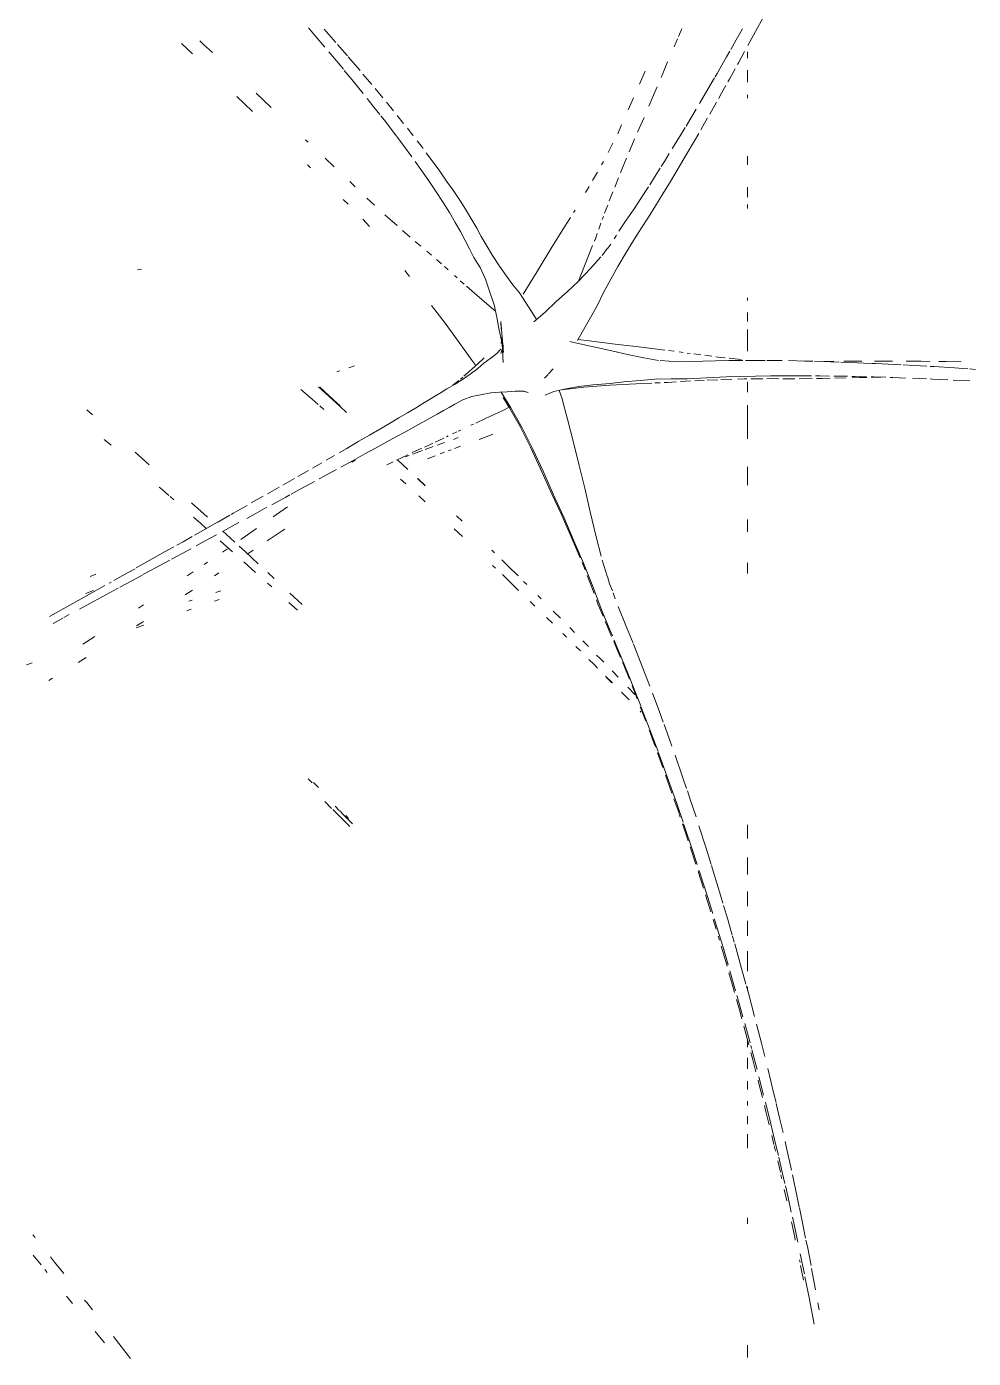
# Model space of a CAD drawing. Header units: millimetres. Extents: x -67152 to -48359, y -6192 to 21191.
# Drawn here: x -61787.5 to -61562.4, y 740.4 to 1057 of the extents above; entities that cross this region are included whole.
import ezdxf

# ---------------------------------------------------------------- set-up
doc = ezdxf.new("R2010")
doc.units = ezdxf.units.MM
doc.layers.add('G-IMPT', color=8, linetype='Continuous', lineweight=9)
doc.layers.add('I-FURN', color=30, linetype='Continuous', lineweight=9)

# ---------------------------------------------------------------- blocks, each defined once
blk = doc.blocks.new('LR2371_Conjunto_Estar_Externo_932 - RM-palem_elek_dwg-V24-Nivel 1 Oficinas')
at = {"layer": 'G-IMPT'}
for p, q in [((-207.1, 995.2), (-220.5, 1012.3)), ((-200.7, 987.1), (-207.1, 995.2)), ((-190.4, 994.6), (-179.7, 981.3)), ((-1008.1, 973.1), (-1002.6, 944.6)), ((-1012.4, 948.4), (-1013.8, 956.3)), ((-169.9, 948.1), (-176.5, 956.5)), ((-997.4, 918.4), (-1002.5, 944)), ((-167.5, 945.1), (-169.9, 948.1)), ((-153.4, 949), (-146.6, 940.6)), ((-1005.8, 912.9), (-1009.7, 933.5)), ((-992.4, 905.5), (-995.7, 922.3)), ((-1005.1, 908.9), (-1005.8, 912.9)), ((-996.7, 914.8), (-992, 891.9)), ((-132.9, 901.4), (-143.4, 914.6)), ((-121.7, 910), (-124.5, 913.4)), ((-1000.2, 883.6), (-1004.4, 905.3)), ((-991.7, 901.9), (-991, 898.9)), ((-128.1, 895.5), (-132.9, 901.4)), ((-117.3, 904.6), (-108.2, 893.4)), ((-998.6, 876), (-1000.2, 883.6)), ((-984.4, 856.2), (-989.1, 878.4)), ((-986.3, 876.1), (-985.6, 872.6)), ((-994.3, 854.2), (-998.2, 873.8)), ((-981.8, 855), (-985.6, 872.6)), ((-107.7, 869.8), (-110.4, 873.1)), ((-991.1, 839), (-994.3, 854.2)), ((-984.4, 856.2), (-983, 849.8)), ((-988.2, 824.8), (-990.9, 837.9)), ((-981.6, 843.7), (-977.9, 826.9)), ((-976.5, 830.8), (-973.6, 817.6)), ((-983, 800.7), (-988.2, 824.8)), ((-974.9, 813.6), (-977.9, 826.9)), ((-971.3, 797.6), (-974.3, 810.7)), ((-969.7, 800.7), (-970.8, 805.4)), ((-975.4, 766.1), (-981.9, 795.4)), ((-971.3, 797.6), (-967.2, 780.5)), ((-966.1, 784.7), (-969.1, 797.8)), ((-966.8, 778.7), (-964.4, 768.3)), ((-957.3, 739), (-964.4, 768.3)), ((-963.4, 773.4), (-962.1, 767.6)), ((-974.6, 762.6), (-975.4, 766.1)), ((-968.6, 736.7), (-972.2, 752.2)), ((-961.6, 765.9), (-959.2, 755.5)), ((-964.4, 718.7), (-968.6, 736.7)), ((-957.3, 739), (-951.8, 717.2)), ((-952.1, 726.3), (-956.2, 743.4)), ((-952.1, 726.3), (-950.7, 720.8)), ((-961.7, 707.5), (-964.1, 717.4)), ((-954.6, 678.3), (-961.7, 707.5)), ((-944.4, 687.9), (-949.8, 709.2)), ((-948.5, 711.7), (-944.8, 697.2)), ((-943.5, 691.9), (-944.8, 697.2)), ((-942.2, 679.5), (-936.2, 656.7)), ((-937.4, 668.2), (-940.9, 682.2)), ((-947.3, 649.2), (-951.2, 664.5)), ((-937.4, 668.2), (-935.1, 659.8)), ((-941.6, 627.1), (-947.3, 649.2)), ((-935.9, 655.4), (-934.9, 651.8)), ((-928.1, 626.6), (-934.1, 648.9)), ((-932.8, 651.1), (-929.7, 639.4)), ((-927, 629.4), (-929.7, 639.4)), ((-932.2, 591.5), (-939.3, 618.2)), ((-926, 618.9), (-919.6, 596.3)), ((-921.9, 610.7), (-924.7, 620.9)), ((-921.9, 610.7), (-918.5, 598.7)), ((-929.9, 583), (-932.2, 591.5)), ((-919.5, 595.9), (-919.1, 594.2)), ((-911, 565.9), (-917.5, 588.9)), ((-916.3, 590.6), (-913.9, 582.2)), ((-924.4, 562.9), (-929.4, 581.1)), ((-909.8, 567.9), (-913.9, 582.2)), ((-916.5, 534.5), (-924.4, 562.9)), ((-908.9, 559), (-902.6, 537.4)), ((-905.8, 553.9), (-907.7, 560.4)), ((-905.8, 553.9), (-900.9, 537.3)), ((-894.1, 509.3), (-902.6, 537.4)), ((-913.9, 525.8), (-916, 532.8)), ((-908.4, 506.4), (-913.6, 524.5)), ((-898.9, 530.3), (-897.5, 525.8)), ((-891.7, 506.7), (-895, 517.6)), ((-894.1, 509.3), (-893, 505.9)), ((-903.7, 490.5), (-908.4, 506.4)), ((-891.1, 499.6), (-885.5, 481.4)), ((-889.1, 497.9), (-883, 478.2)), ((-900.1, 478.4), (-902.9, 487.8)), ((-891.7, 450.8), (-900.1, 478.4)), ((-876.7, 453.8), (-885.5, 481.4)), ((-874.4, 451.1), (-880.5, 470.3)), ((-889.7, 444.4), (-891.7, 450.8)), ((-876.7, 453.8), (-875.3, 449.7)), ((-883.1, 423.4), (-889.3, 443.3)), ((-873.2, 443.1), (-867.8, 426.5)), ((-871.8, 443), (-865.3, 423)), ((-875.3, 398.7), (-883.1, 423.4)), ((-858.8, 399.5), (-867.8, 426.5)), ((-856.3, 396.2), (-863, 416)), ((-858.8, 399.5), (-857.6, 396.2)), ((-473, 399.5), (-462.6, 389.1)), ((-874.4, 396.2), (-874.5, 396.3)), ((-865.7, 369.6), (-871.9, 388.4)), ((-857, 394.3), (-849.6, 372.8)), ((-853.8, 388.8), (-852.5, 384.9)), ((-852.3, 384.2), (-846.5, 367.6)), ((-465.8, 385.9), (-476.1, 396.4)), ((-468.3, 386.9), (-471.6, 390.3)), ((-461.5, 381.4), (-465.8, 385.9)), ((-453.4, 379.9), (-462.6, 389.1)), ((-861.9, 358.2), (-865.7, 369.6)), ((-840.3, 346.5), (-849.6, 372.8)), ((-456.2, 376), (-460.9, 380.8)), ((-452.1, 378.6), (-444.2, 370.7)), ((-856.8, 343.2), (-861, 355.6)), ((-836.9, 340.3), (-844.2, 360.9)), ((-431.1, 348.7), (-436.9, 354.6)), ((-847.8, 317.1), (-856.8, 343.2)), ((-840.3, 346.5), (-831, 320.6)), ((-425.2, 344.5), (-429.7, 349)), ((-833.7, 331.4), (-827.6, 314.5)), ((-828.4, 313.7), (-831, 320.6)), ((-821.5, 295), (-828.1, 312.9)), ((-824, 304.7), (-825.1, 307.7)), ((-838.7, 291.5), (-844.1, 306.8)), ((-817.9, 288.2), (-823.7, 304)), ((-821.5, 295), (-818.6, 287.5)), ((-835.2, 281.9), (-838.7, 291.5)), ((-829.5, 266.2), (-834.1, 279)), ((-818.3, 286.7), (-811.9, 269.8)), ((-814, 278.2), (-807.7, 261.6)), ((-821.8, 245.6), (-829.5, 266.2)), ((-808.5, 261.1), (-811.9, 269.8)), ((-808.5, 267.5), (-807.6, 266.6)), ((-802.3, 245.1), (-808.2, 260.3)), ((-798.2, 237.3), (-804, 252.3)), ((-793.4, 238.9), (-801.4, 247.2)), ((-786.2, 244.8), (-794.7, 253.4)), ((-810.8, 217.1), (-818.7, 237.6)), ((-802.3, 245.1), (-792.5, 220.8)), ((-775.6, 234), (-767.6, 226)), ((-768.9, 227.8), (-774.8, 233.8)), ((-130.4, 228.6), (-126.1, 231.3)), ((-801.4, 193.2), (-810.8, 217.1)), ((-795.1, 229.7), (-788.6, 213.5)), ((-782.7, 197), (-792.5, 220.8)), ((-775.2, 220.1), (-782.3, 227.4)), ((-758.4, 216.8), (-754.5, 212.9)), ((-787.3, 210.5), (-788.6, 213.5)), ((-778.9, 190.1), (-785, 204.8)), ((-761.5, 206), (-765.6, 210.2)), ((-757.4, 201.8), (-761.5, 206)), ((-748.4, 206.8), (-754.5, 212.9)), ((-169.1, 204.7), (-160, 210.4)), ((-100.7, 213), (-107.1, 210.9)), ((-799.8, 189.3), (-801.4, 193.2)), ((-791.9, 169.7), (-799.3, 188)), ((-782.7, 197), (-777.6, 184.8)), ((-778.9, 190.1), (-777.1, 185.9)), ((-741.4, 185.4), (-747.9, 192)), ((-733.6, 192.1), (-738.7, 197.1)), ((-165.5, 189.2), (-173.7, 184)), ((-782.3, 146), (-791.9, 169.7)), ((-775.5, 179.8), (-772.9, 173.6)), ((-774.7, 180.4), (-769.2, 167.3)), ((-762.9, 149.7), (-772.9, 173.6)), ((-726.4, 170.2), (-731.9, 175.7)), ((-722.5, 181.1), (-718.5, 177.1)), ((-235.7, 167.5), (-227, 170.5)), ((-179.1, 180.5), (-173.7, 184)), ((-767.4, 163.1), (-769.2, 167.3)), ((-759.3, 143.9), (-764.8, 156.9)), ((-707.5, 151.2), (-715.6, 159.2)), ((-699.7, 158.6), (-706.4, 165.2)), ((-235.5, 163), (-227.2, 168.3)), ((-127, 157.6), (-150.4, 144.5)), ((-149.7, 155.3), (-143.4, 158.7)), ((-142.4, 159.2), (-131.2, 165.3)), ((-762.9, 149.7), (-758.2, 137)), ((-759.3, 143.9), (-757.2, 138.1)), ((-686.3, 145.6), (-680.7, 140.1)), ((-404.1, 130.4), (-418.2, 143.6)), ((-412.6, 150.3), (-402.7, 141.3)), ((-322.5, 138), (-317.1, 139.9)), ((-287.5, 139.9), (-291.4, 138.6)), ((-290.3, 149), (-285.2, 150.7)), ((-235.5, 143.9), (-229.6, 147.7)), ((-183.6, 137), (-177.8, 140.1)), ((-177.8, 140.1), (-161.5, 148.9)), ((-173.3, 131.7), (-150.4, 144.5)), ((-776.3, 130.1), (-778.9, 137)), ((-772.3, 119.7), (-775.5, 128)), ((-758.2, 137), (-753, 123)), ((-754.5, 130.9), (-749.5, 117.7)), ((-742.4, 95.8), (-753, 123)), ((-689.8, 133.4), (-693.3, 137)), ((-648.8, 109.2), (-667.5, 127.3)), ((-378, 118.9), (-383, 123.4)), ((-318.7, 129.8), (-324.3, 128)), ((-291.7, 127.1), (-283.4, 132.4)), ((-222.6, 115.8), (-207.9, 123.8)), ((-206.2, 124.7), (-200.4, 127.8)), ((-200.4, 127.8), (-183.6, 136.9)), ((-173.3, 131.7), (-190.9, 121.8)), ((-168.9, 131.1), (-177.7, 127.4)), ((-769.8, 111.5), (-772.3, 119.7)), ((-763.8, 92.4), (-769.6, 110.9)), ((-746.6, 110.2), (-749.5, 117.7)), ((-673.3, 117), (-677, 120.6)), ((-655.6, 99.5), (-666.8, 110.6)), ((-378.6, 106.8), (-385.9, 113.5)), ((-322.3, 107.1), (-317.3, 110.4)), ((-285.6, 110.7), (-292.4, 106.1)), ((-244.3, 104), (-234.7, 109.2)), ((-233.8, 109.7), (-222.6, 115.8)), ((-217.8, 106.7), (-201.1, 116.1)), ((-197.9, 117.9), (-195.8, 119.1)), ((-174, 111.4), (-180.6, 108.8)), ((-740.7, 95.1), (-744.1, 103.6)), ((-742.4, 95.8), (-731.3, 70.2)), ((-648.2, 92.2), (-655.6, 99.5)), ((-640.9, 101.7), (-637.6, 98.5)), ((-352.8, 82.9), (-367.6, 96.6)), ((-364.5, 106.7), (-350.8, 94.5)), ((-308.9, 95), (-305.4, 97.4)), ((-265.6, 92.5), (-244.3, 104)), ((-260.4, 82.7), (-239.3, 94.6)), ((-227, 101.5), (-239.3, 94.6)), ((-217.8, 106.7), (-225.7, 102.3)), ((-756.7, 65.5), (-762.6, 88)), ((-738.6, 89.7), (-728.1, 65.8)), ((-636.8, 81.1), (-639.7, 83.9)), ((-361.8, 81), (-355.4, 85.3)), ((-345.6, 76.3), (-352.8, 82.9)), ((-323.7, 70.2), (-338, 83)), ((-326.2, 83.3), (-332, 79.3)), ((-289.8, 79.3), (-286.3, 81.2)), ((-286.3, 81.2), (-267.6, 91.4)), ((-260.4, 82.7), (-270.3, 77.1)), ((-750.1, 36.7), (-756.7, 65.5)), ((-719.5, 43.1), (-731.3, 70.2)), ((-716.5, 39.2), (-728.1, 65.8)), ((-602.7, 65.3), (-593.3, 56.5)), ((-394.1, 59.3), (-377.8, 70.3)), ((-365.7, 56.1), (-347.4, 68.8)), ((-330.7, 62.7), (-340.4, 71.6)), ((-326.8, 59.2), (-330.7, 62.7)), ((-319.5, 63.2), (-306.5, 70.3)), ((-306.5, 70.3), (-295.9, 76)), ((-300.9, 59.8), (-294.2, 63.7)), ((-291.3, 65.3), (-280.9, 71.2)), ((-273.6, 75.3), (-280.9, 71.2)), ((-596, 41.5), (-602.3, 47.6)), ((-398, 56.7), (-394.1, 59.3)), ((-345.3, 49.2), (-326.2, 59.6)), ((-334.7, 40.7), (-320.9, 48.6)), ((-300.9, 59.8), (-320.4, 48.8)), ((-307.7, 56), (-301.4, 50.4)), ((-292.9, 42.9), (-301.4, 50.4)), ((-743.8, 9.7), (-750.1, 36.7)), ((-719.5, 43.1), (-709.3, 20.6)), ((-716.5, 39.2), (-706.3, 17.1)), ((-401.2, 31.2), (-384.9, 42.7)), ((-377.6, 31.6), (-363.9, 39.1)), ((-363.9, 39.1), (-354.2, 44.3)), ((-340.2, 37.6), (-354.6, 29.4)), ((-339.4, 38.1), (-336.4, 39.8)), ((-308.7, 42.6), (-308.9, 42.9)), ((-290.6, 26.3), (-308.7, 42.6)), ((-695.7, -9.9), (-709.3, 20.6)), ((-692.9, -12.8), (-706.3, 17.1)), ((-560, 25.3), (-552.5, 18.4)), ((-416, 10.7), (-405.4, 16.5)), ((-403.9, 17.3), (-399.2, 19.8)), ((-399.2, 19.8), (-383.2, 28.6)), ((-378, 16.1), (-391.5, 8.4)), ((-373.3, 18.8), (-359.5, 26.6)), ((-270.1, 22.8), (-266, 19.3)), ((-264.7, 18.1), (-256.7, 11.1)), ((-737.3, -16.4), (-743.8, 9.7)), ((-551, -1.5), (-559.9, 6.9)), ((-551.5, -1.5), (-559.3, 5.9)), ((-531.5, -1), (-537.5, 4.4)), ((-432.2, 1.9), (-416, 10.7)), ((-409.2, -1.7), (-395.9, 5.9)), ((-253.4, 8.3), (-256.7, 11.1)), ((-695.7, -9.9), (-683.9, -35.5)), ((-692.9, -12.8), (-681.3, -37.8)), ((-527.9, -23.3), (-539.8, -12.1)), ((-476.8, -22.5), (-462.6, -14.7)), ((-457.6, -12), (-447.7, -6.6)), ((-447.7, -6.6), (-437.8, -1.2)), ((-440.7, -19.7), (-429.9, -13.5)), ((-413.2, -4), (-425.3, -10.9)), ((-730.6, -43.2), (-737.3, -16.4)), ((-582.3, -31.8), (-577, -29.9)), ((-562.5, -24.4), (-571.2, -27.7)), ((-545.3, -29.7), (-556.7, -33.8)), ((-537, -26.6), (-541.3, -28.2)), ((-539.9, -29), (-526.9, -22.8)), ((-522.8, -20.9), (-515.6, -17.5)), ((-503.3, -37), (-490.4, -29.9)), ((-490.4, -29.9), (-476.8, -22.5)), ((-479.5, -23.2), (-475.5, -20.4)), ((-445.9, -22.7), (-455.4, -28.2)), ((-225.7, -31.9), (-242, -17.4)), ((-724, -70.1), (-730.6, -43.2)), ((-671.6, -59.9), (-683.9, -35.5)), ((-669.1, -61.6), (-681.3, -37.8)), ((-600.5, -38.7), (-593.8, -36.2)), ((-589.9, -34.7), (-586.5, -33.4)), ((-573.5, -39.9), (-582.2, -43.1)), ((-581.2, -48.1), (-571.5, -43.6)), ((-559.8, -34.9), (-569.2, -38.4)), ((-568.7, -42.3), (-562.7, -39.4)), ((-562.7, -39.4), (-559.1, -37.8)), ((-556, -36.4), (-545, -31.4)), ((-527, -50), (-515.5, -43.7)), ((-515.5, -43.7), (-503.3, -37)), ((-495.6, -51.5), (-482.8, -44.1)), ((-469.5, -36.3), (-482.8, -44.1)), ((-469.5, -36.3), (-460.7, -31.3)), ((-190, -46.7), (-197.9, -39.9)), ((-671.6, -59.9), (-658.7, -83.2)), ((-637.9, -52.6), (-633.2, -50.9)), ((-622, -46.7), (-633.2, -50.9)), ((-600.9, -57.4), (-598, -56.1)), ((-592.3, -46.7), (-597.7, -48.7)), ((-596.3, -55.3), (-591.4, -52.9)), ((-586.5, -50.6), (-584.4, -49.6)), ((-547.9, -61.5), (-537.8, -55.9)), ((-537.8, -55.9), (-527, -50)), ((-518.9, -65.1), (-507.6, -58.5)), ((-495.6, -51.5), (-507.6, -58.5)), ((-717.4, -94.6), (-724, -70.1)), ((-669.1, -61.6), (-656.4, -84.3)), ((-649.2, -79.9), (-629.2, -70.6)), ((-629.2, -70.6), (-618.1, -65.5)), ((-615.7, -64.4), (-612.5, -62.9)), ((-581, -79.8), (-573.8, -75.8)), ((-573.8, -75.8), (-565.9, -71.4)), ((-565.9, -71.4), (-557.2, -66.7)), ((-557.2, -66.7), (-547.9, -61.5)), ((-539.4, -77.3), (-529.5, -71.4)), ((-518.9, -65.1), (-529.5, -71.4)), ((-170.2, -80.8), (-176.7, -75.1)), ((-658.7, -83.2), (-647.5, -101.2)), ((-649.2, -79.9), (-656.8, -83.7)), ((-656.4, -84.3), (-649.6, -95.1)), ((-603.2, -92.3), (-594.1, -87.1)), ((-594.1, -87.1), (-587.4, -83.4)), ((-587.4, -83.4), (-581, -79.8)), ((-557.1, -87.9), (-564.9, -92.6)), ((-557.1, -87.9), (-548.6, -82.8)), ((-539.4, -77.3), (-548.6, -82.8)), ((-461.9, -84.4), (-469.1, -77.8)), ((-440.6, -103.8), (-461.9, -84.4)), ((-454.3, -92.4), (-461.9, -85.4)), ((-438.3, -85.2), (-443, -81)), ((-429.5, -93), (-436.4, -86.9)), ((-742.8, -106.7), (-772.5, -109.1)), ((-742.8, -106.7), (-716.8, -103.8)), ((-721.8, -105), (-736.7, -107.6)), ((-721.8, -105), (-708.2, -101.7)), ((-717.4, -94.6), (-714.4, -103.2)), ((-708.2, -101.7), (-698, -97.8)), ((-678.4, -100.8), (-671.9, -102.6)), ((-678.4, -100.8), (-672.4, -102.1)), ((-672.4, -102.1), (-663.5, -102.1)), ((-663.5, -102.1), (-654.3, -101.5)), ((-654.3, -101.5), (-645.5, -101.1)), ((-645.5, -101.1), (-635.5, -100.4)), ((-635.5, -100.4), (-623.6, -98.2)), ((-623.6, -98.2), (-613.6, -96.2)), ((-613.6, -96.2), (-603.2, -92.3)), ((-584.8, -105), (-594.4, -110.4)), ((-584.8, -105), (-578.1, -100.8)), ((-571.9, -96.9), (-578.1, -100.8)), ((-571.9, -96.9), (-564.9, -92.6)), ((-438.6, -106.7), (-454.3, -92.4)), ((-436.9, -107.1), (-440.6, -103.8)), ((-429.5, -93), (-416.6, -104.3)), ((-1168, -115), (-1187.4, -114)), ((-1162.1, -115.3), (-1144.2, -116.1)), ((-1141.6, -116.3), (-1144.2, -116.1)), ((-1121.2, -117.1), (-1137.4, -116.4)), ((-1113.3, -117.4), (-1098.7, -117.9)), ((-1095.5, -118), (-1098.7, -117.9)), ((-1076.7, -118.6), (-1090.4, -118.2)), ((-1085.1, -118.4), (-1073.5, -118.2)), ((-1076.7, -118.6), (-1073.5, -118.7)), ((-1059.8, -118), (-1068.5, -118.1)), ((-1068.3, -118.9), (-1055.4, -119.2)), ((-1051.7, -117.8), (-1059.2, -118)), ((-1051.5, -119.3), (-1055.4, -119.2)), ((-1034.6, -119.6), (-1046.5, -119.4)), ((-1044.6, -117.7), (-1031.9, -117.4)), ((-1034.6, -119.6), (-1030.5, -119.7)), ((-1026.5, -117.3), (-1017.1, -117)), ((-1025.7, -119.7), (-1014.5, -119.9)), ((-1010.7, -116.9), (-1017.1, -117)), ((-1009.5, -119.9), (-1014.5, -119.9)), ((-990.7, -116.5), (-1005.8, -116.8)), ((-994.9, -120), (-1004.9, -120)), ((-994.9, -120), (-976.1, -120)), ((-985.9, -116.5), (-972.1, -116.6)), ((-957.8, -119.9), (-976.1, -120)), ((-967.2, -116.6), (-958.5, -116.7)), ((-953.4, -116.6), (-958.5, -116.7)), ((-957.8, -119.9), (-940.3, -119.6)), ((-934.9, -116.5), (-948.8, -116.6)), ((-923.4, -119.2), (-940.3, -119.6)), ((-927.2, -116.5), (-930.6, -116.5)), ((-927.2, -116.5), (-919.5, -116.2)), ((-923.4, -119.2), (-907.2, -118.7)), ((-913.2, -115.9), (-900.6, -115.5)), ((-891.8, -118), (-907.2, -118.7)), ((-884.7, -114.8), (-896.9, -115.3)), ((-891.8, -118), (-877, -117.2)), ((-870.5, -114.2), (-881.3, -114.7)), ((-861.7, -116.4), (-877, -117.2)), ((-865.5, -114), (-854, -113.3)), ((-861.7, -116.4), (-843.4, -116.4)), ((-849.2, -113), (-839.1, -112.4)), ((-824.5, -116), (-843.4, -116.4)), ((-835.1, -112.2), (-839.1, -112.4)), ((-824.4, -111.7), (-830.7, -112)), ((-824.5, -116), (-807.5, -114.6)), ((-803, -110.8), (-820.9, -111.6)), ((-788.8, -113), (-807.5, -114.6)), ((-803, -110.8), (-772.5, -109.1)), ((-788.8, -113), (-773, -111.2)), ((-753.1, -109.4), (-773, -111.2)), ((-753.1, -109.4), (-736.7, -107.6)), ((-707.2, -128.1), (-702, -122.3)), ((-701.5, -121.6), (-697.5, -117.1)), ((-620.4, -128.4), (-611.7, -121.8)), ((-604.5, -119.4), (-620.2, -133.3)), ((-604.1, -116.4), (-611.7, -121.8)), ((-604.1, -116.4), (-594.4, -110.4)), ((-603.3, -118.3), (-600.4, -116)), ((-598.8, -114.7), (-591.9, -109)), ((-1187, -127.8), (-1193.7, -127.4)), ((-1169.7, -129), (-1184.9, -128)), ((-1159.9, -136.4), (-1177.2, -136.1)), ((-1146.1, -130.5), (-1169.7, -129)), ((-1151.5, -136.5), (-1159.9, -136.4)), ((-1141.6, -130.7), (-1146.1, -130.5)), ((-1131.1, -136.7), (-1141.6, -136.6)), ((-1123.2, -131.8), (-1137.9, -130.9)), ((-1113.9, -136.9), (-1131.1, -136.7)), ((-1110.4, -132.5), (-1123.2, -131.8)), ((-1100.7, -133), (-1108.2, -132.6)), ((-1078.8, -134.1), (-1100.7, -133)), ((-1077.4, -137), (-1098.1, -136.9)), ((-1073.9, -134.3), (-1078.8, -134.1)), ((-1057.5, -135), (-1073, -134.3)), ((-1046.6, -136.8), (-1062.8, -136.9)), ((-1038.7, -135.7), (-1057.5, -135)), ((-1042, -136.8), (-1046.6, -136.8)), ((-1016.7, -136.5), (-1036.8, -135.8)), ((-1019.1, -136.5), (-1030.5, -136.7)), ((-1008.3, -136.7), (-1016.7, -136.5)), ((-997.2, -137), (-1006.4, -136.7)), ((-978.4, -137.4), (-997.2, -137)), ((-960.2, -137.6), (-971.1, -137.5)), ((-953.6, -137.7), (-960.2, -137.6)), ((-942.7, -137.7), (-951.5, -137.7)), ((-928.8, -137.7), (-942.7, -137.7)), ((-930.3, -138.1), (-937.3, -137.7)), ((-909.8, -137.5), (-925.9, -137.7)), ((-894.4, -137.2), (-909.8, -137.5)), ((-879.7, -136.8), (-894.4, -137.2)), ((-864.7, -136.3), (-879.7, -136.8)), ((-846.8, -136.2), (-864.7, -136.3)), ((-841.3, -136.6), (-846.8, -136.2)), ((-830.7, -137.6), (-840.9, -136.7)), ((-811.6, -140.6), (-828.6, -137.7)), ((-649.8, -135.4), (-648, -164.4)), ((-636, -140.6), (-627.6, -134.5)), ((-620.2, -133.3), (-627.9, -140.8)), ((-620.4, -128.4), (-627.6, -134.5)), ((-613.6, -138.1), (-618.3, -131.7)), ((-613.6, -138.1), (-599, -158.5)), ((-471.8, -129.2), (-478.5, -131.4)), ((-458.1, -124.6), (-461.5, -125.7)), ((-910.2, -140.2), (-924.1, -138.7)), ((-900.2, -141.2), (-905.3, -140.7)), ((-894.8, -141.9), (-900.2, -141.2)), ((-881.9, -143.6), (-890.3, -142.5)), ((-869.3, -145.2), (-877.6, -144.1)), ((-861.7, -146.2), (-865.1, -145.7)), ((-852.4, -147.4), (-857.1, -146.8)), ((-840.3, -149.1), (-846.7, -148.2)), ((-809, -152.9), (-835.8, -149.6)), ((-792.9, -144.5), (-811.6, -140.6)), ((-778.8, -156.4), (-809, -152.9)), ((-776.4, -148.3), (-792.9, -144.5)), ((-761.1, -151.8), (-776.4, -148.3)), ((-745.1, -155.1), (-761.1, -151.8)), ((-650.2, -155), (-647.1, -145.5)), ((-649.9, -146.9), (-647.7, -160.6)), ((-649.9, -146.9), (-647.2, -182.6)), ((-647.2, -150.6), (-642.4, -145.8)), ((-636, -140.6), (-642.4, -145.8)), ((-748.6, -160.3), (-778.8, -156.4)), ((-736.1, -161.7), (-748.6, -160.3)), ((-729.6, -158.8), (-745.1, -155.1)), ((-735.5, -160.5), (-740.7, -170.4)), ((-726.7, -159.5), (-729.6, -158.8)), ((-647.8, -160.6), (-647.4, -157.3)), ((-647.7, -160.6), (-644.8, -174.3)), ((-599, -158.5), (-582.7, -180.6)), ((-748.6, -184.4), (-740.7, -170.4)), ((-685.2, -182), (-698.2, -193.4)), ((-647.5, -173.7), (-647.2, -182.6)), ((-644.8, -174.3), (-642.4, -187.6)), ((-582.7, -180.6), (-567, -201.1)), ((-748.6, -184.4), (-758.3, -201.3)), ((-698.2, -193.4), (-710.9, -205.4)), ((-687.8, -185.7), (-682.4, -194)), ((-676.1, -203.7), (-682.4, -194)), ((-642.4, -187.6), (-639.2, -201.8)), ((-636.2, -198.4), (-640.8, -194.6)), ((-636.2, -198.4), (-616.7, -215.1)), ((-765, -215.3), (-758.3, -201.3)), ((-710.9, -205.4), (-723.3, -216.7)), ((-672.8, -213.9), (-689, -240)), ((-676.1, -203.7), (-668.5, -215.7)), ((-639.2, -201.8), (-634, -217.5)), ((-765, -215.3), (-773.6, -231.5)), ((-736.4, -229.1), (-750.2, -243.6)), ((-743.4, -246.8), (-736.6, -229.1)), ((-723.3, -216.7), (-736.4, -229.1)), ((-660.9, -224.8), (-668.5, -215.7)), ((-660.9, -224.8), (-652.6, -236)), ((-634, -217.5), (-629.5, -231.2)), ((-607.5, -223.3), (-616.7, -215.1)), ((-600.3, -229.5), (-604.9, -225.5)), ((-781.8, -246.1), (-773.6, -231.5)), ((-750.2, -243.6), (-762.4, -256.9)), ((-689, -240), (-704.8, -266.1)), ((-645.6, -246.4), (-652.6, -236)), ((-629.5, -231.2), (-623.1, -244.6)), ((-623.1, -244.6), (-615.9, -256.4)), ((-596.6, -232.8), (-593.7, -235.4)), ((-586.5, -241.9), (-582, -245.9)), ((-541.9, -234.3), (-536.6, -241.4)), ((-228.6, -242), (-233.2, -242.9)), ((-781.8, -246.1), (-791.4, -262.2)), ((-763.7, -258.6), (-770.1, -267)), ((-743.4, -246.8), (-752.7, -270)), ((-645.6, -246.4), (-637.5, -258.5)), ((-630, -270.7), (-637.5, -258.5)), ((-615.9, -256.4), (-610.9, -266.3)), ((-578.8, -248.8), (-572.9, -254.1)), ((-561.7, -263.4), (-567.2, -258.8)), ((-801.1, -277.7), (-791.4, -262.2)), ((-770.3, -267.2), (-773.7, -271.7)), ((-754.8, -275.2), (-756.7, -280)), ((-704.8, -266.1), (-720.4, -291.5)), ((-630, -270.7), (-624.5, -280.5)), ((-610.9, -266.3), (-606, -275.9)), ((-606, -275.9), (-600.6, -286.1)), ((-554.7, -269.2), (-548.3, -274.7)), ((-817.1, -302.9), (-809.2, -290.6)), ((-801.1, -277.7), (-809.2, -290.6)), ((-783.1, -286.8), (-791.5, -299.3)), ((-777.4, -277.7), (-780.1, -282)), ((-762.4, -295.9), (-759.9, -289)), ((-758, -283.8), (-756.7, -280)), ((-720.4, -291.5), (-727.1, -302.3)), ((-619.4, -289.9), (-624.5, -280.5)), ((-619.4, -289.9), (-613.7, -299.8)), ((-600.6, -286.1), (-594.5, -296.8)), ((-542.4, -279.8), (-533.8, -287.3)), ((-817.1, -302.9), (-825.3, -315.9)), ((-791.5, -299.3), (-799.7, -311.4)), ((-765.2, -303.7), (-763.9, -300.1)), ((-607.3, -310.2), (-613.7, -299.8)), ((-594.5, -296.8), (-587.8, -308)), ((-513.5, -305.5), (-527.4, -293)), ((-495.6, -292.1), (-487.9, -300.4)), ((-833.7, -329.6), (-825.3, -315.9)), ((-799.7, -311.4), (-808.2, -324.3)), ((-772, -321.6), (-776, -331.9)), ((-766.6, -307.3), (-770.2, -316.7)), ((-730.7, -308.1), (-732.5, -311)), ((-607.3, -310.2), (-600.4, -321.1)), ((-592.8, -332.6), (-600.4, -321.1)), ((-587.8, -308), (-580.5, -319.7)), ((-580.5, -319.7), (-572.6, -331.9)), ((-501.5, -316.7), (-492.8, -324.7)), ((-471, -317.7), (-465.4, -323.1)), ((-833.7, -329.6), (-842.4, -343.9)), ((-808.2, -324.3), (-817, -337.8)), ((-782.4, -348.1), (-778.2, -337.5)), ((-744.6, -331.2), (-748.8, -338.2)), ((-592.8, -332.6), (-584.6, -344.4)), ((-572.6, -331.9), (-564.1, -344.5)), ((-851.4, -358.9), (-842.4, -343.9)), ((-826, -351.9), (-830.7, -359.4)), ((-818.5, -340.2), (-826, -351.9)), ((-752.8, -345), (-758.4, -354.8)), ((-575.9, -356.8), (-584.6, -344.4)), ((-564.1, -344.5), (-555, -357.6)), ((-473, -343.8), (-479.2, -337.8)), ((-851.4, -358.9), (-860.6, -374.5)), ((-835.4, -366.8), (-841.1, -376)), ((-831.8, -361.1), (-835.4, -366.8)), ((-787.8, -361.5), (-791.7, -370.8)), ((-787.8, -361.5), (-784.8, -354)), ((-763.1, -363), (-765.4, -367)), ((-575.9, -356.8), (-566.5, -369.6)), ((-555, -357.6), (-548.2, -367.1)), ((-444.5, -370.8), (-454.9, -360.8)), ((-427.8, -359.8), (-424.2, -363.2)), ((-870.1, -390.7), (-860.6, -374.5)), ((-844.9, -382.2), (-854.7, -398.3)), ((-844.5, -381.5), (-844.9, -382.2)), ((-794.7, -378), (-799.8, -390.1)), ((-770.7, -377.1), (-776.2, -387.9)), ((-561, -377), (-566.5, -369.6)), ((-556.6, -382.9), (-557.6, -381.5)), ((-556.6, -382.9), (-550.5, -390.8)), ((-544.4, -372.4), (-535, -385.2)), ((-870.1, -390.7), (-875, -399.3)), ((-854.7, -398.3), (-859.4, -406.1)), ((-801.1, -392.9), (-799.8, -390.1)), ((-781.7, -398.8), (-786.2, -409.2)), ((-539.3, -405.2), (-546, -396.6)), ((-535, -385.2), (-527.2, -395.6)), ((-526.7, -396.2), (-524.2, -399.6)), ((-425.2, -389), (-422, -392)), ((-885.3, -417.3), (-879.8, -407.6)), ((-877.3, -403.3), (-879.8, -407.6)), ((-860.4, -407.8), (-864.8, -414.9)), ((-812, -417.8), (-804.5, -400.7)), ((-534.9, -410.8), (-527.7, -419.9)), ((-524.2, -399.6), (-512.8, -414.4)), ((-889.7, -425), (-895.5, -435.4)), ((-889.7, -425), (-887.8, -421.6)), ((-864.8, -414.9), (-872, -427.1)), ((-793.6, -426.3), (-799.8, -440.2)), ((-515.4, -435.1), (-523.3, -425.4)), ((-512.8, -414.4), (-508.8, -419.5)), ((-507.6, -421), (-500.8, -429.7)), ((-500.8, -429.7), (-492.9, -439.7)), ((-365, -445.6), (-382.4, -429.3)), ((-360.9, -424.6), (-351.3, -433.9)), ((-906.2, -454.3), (-899.9, -443.1)), ((-898, -439.7), (-899.9, -443.1)), ((-876, -433.8), (-885.5, -450.1)), ((-827, -453), (-822.9, -443.4)), ((-817.5, -430.8), (-822.9, -443.4)), ((-511.1, -440.3), (-502.1, -451.2)), ((-351.3, -433.9), (-342.9, -442)), ((-910.3, -461.7), (-908.7, -458.8)), ((-885.5, -450.1), (-893.3, -463.5)), ((-806.8, -456), (-813.4, -471)), ((-488.2, -467.7), (-498.3, -455.7)), ((-488.4, -445.3), (-475.3, -461.4)), ((-910.3, -461.7), (-916.9, -473.6)), ((-896.3, -468.5), (-907.2, -487.5)), ((-893.8, -464.3), (-896.3, -468.5)), ((-833.6, -468.5), (-839.2, -481.8)), ((-833.6, -468.5), (-831.6, -463.9)), ((-484.9, -471.6), (-471.2, -487.6)), ((-475.3, -461.4), (-466.7, -471.8)), ((-465.6, -473.2), (-461.8, -477.8)), ((-927.8, -493.6), (-920.8, -480.8)), ((-919.5, -478.5), (-920.8, -480.8)), ((-907.2, -487.5), (-910.9, -494.1)), ((-458.9, -501.8), (-470.2, -488.8)), ((-461.8, -477.8), (-448.8, -493.3)), ((-291.7, -490.9), (-279.1, -502.9)), ((-931.6, -500.5), (-942.6, -520.8)), ((-912, -495.9), (-918.3, -507.1)), ((-850.5, -508.4), (-846.6, -499.1)), ((-456.9, -504.1), (-443.5, -519.3)), ((-444.3, -498.6), (-433.1, -511.7)), ((-314.8, -492.4), (-304.5, -501.9)), ((-300.3, -505.8), (-304.5, -501.9)), ((-951.1, -536.5), (-942.6, -520.8)), ((-918.3, -507.1), (-925.6, -519.9)), ((-855.4, -519.7), (-851.7, -511.1)), ((-433.1, -511.7), (-425.3, -520.8))]:
    blk.add_line(p, q, dxfattribs=at)
blk = doc.blocks.new('LR2371_Conjunto_Estar_Externo_932 - LR2371_Conjunto_Estar_Externo_932-V25-Nivel 1 Oficinas')
at = {"layer": 'I-FURN'}
for p, q in [((2200, -110.54), (2200, -107.56)), ((2200, -140.75), (2200, -139.39)), ((2200, -160.7), (2200, -157.38)), ((2200, -164.99), (2200, -163.04)), ((2200, -168.51), (2200, -167.46)), ((2200, -173.27), (2200, -171.32)), ((2200, -178.85), (2200, -176.19)), ((2200, -183.01), (2200, -181.39)), ((2200, -195.71), (2200, -194.83)), ((2200, -204.2), (2200, -199.4)), ((2200, -211.39), (2200, -207.82)), ((2200, -218.4), (2200, -214.87)), ((2200, -226.47), (2200, -222.44)), ((2200, -234.21), (2200, -230.98)), ((2200, -296.54), (2200, -293.99)), ((2200, -306.8), (2200, -303.87)), ((2200, -319.35), (2200, -315.02)), ((2200, -334.01), (2200, -326.02)), ((2200, -339.55), (2200, -337.13)), ((2200, -352.01), (2200, -346.88)), ((2200, -356.04), (2200, -353.94)), ((2200, -359.52), (2200, -358.93)), ((2200, -381.69), (2200, -380.79)), ((2200, -385.88), (2200, -383.47)), ((2200, -393.23), (2200, -391.18)), ((2200, -407.82), (2200, -407.02)), ((2200, -413.69), (2200, -410.78)), ((2200, -418.01), (2200, -416.48))]:
    blk.add_line(p, q, dxfattribs=at)
at = {"xscale": 0.2063269555025896, "yscale": 0.2063269555025896, "zscale": 0.2063269555025896}
blk.add_blockref('LR2371_Conjunto_Estar_Externo_932 - RM-palem_elek_dwg-V24-Nivel 1 Oficinas', (2392.17, -316.24), dxfattribs=at)

msp = doc.modelspace()

# ---------------------------------------------------------------- block references
at = {"layer": 'I-FURN', "rotation": 180}
msp.add_blockref('LR2371_Conjunto_Estar_Externo_932 - LR2371_Conjunto_Estar_Externo_932-V25-Nivel 1 Oficinas', (-59416.06, 633.03), dxfattribs=at)

doc.saveas('drawing.dxf')
